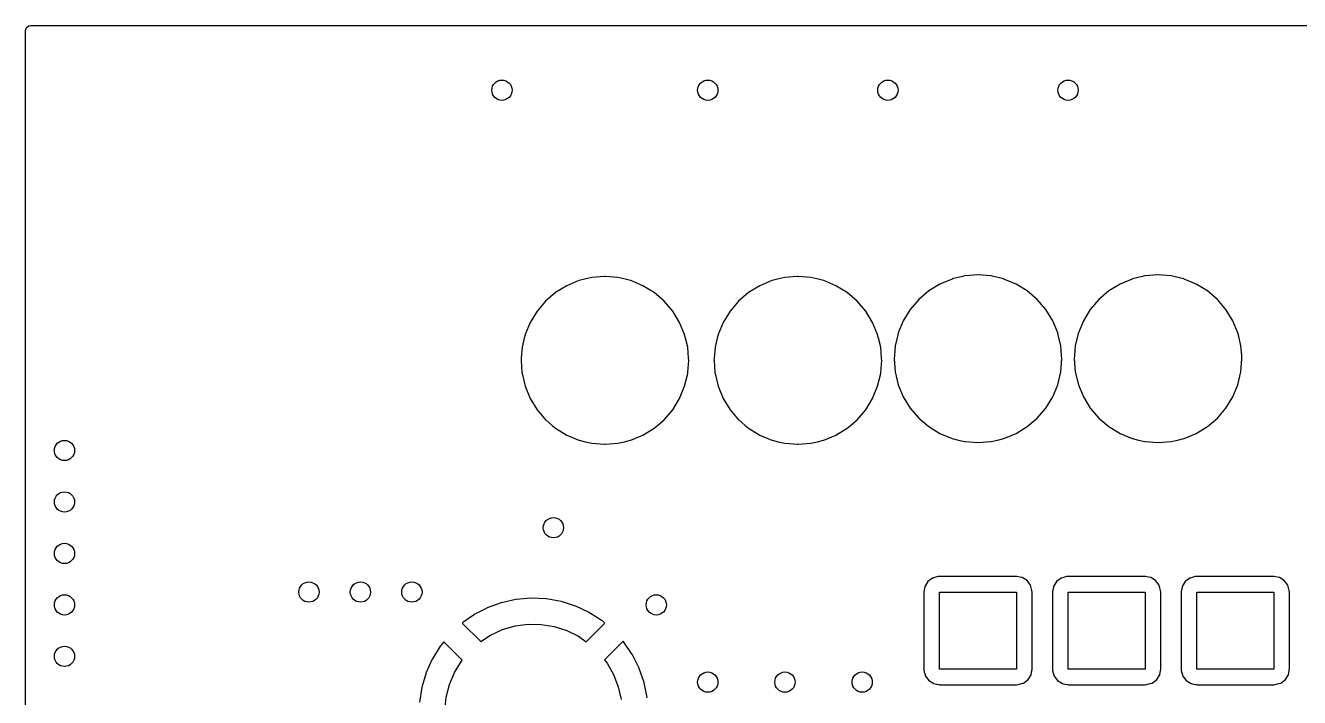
# Model space of a CAD drawing. Extents: x 0.03 to 2.37, y 0.03 to 1.57.
# Drawn here: x 0.03 to 1.02, y 1.048 to 1.57 of the extents above; entities that cross this region are included whole.
import ezdxf

# ---------------------------------------------------------------- set-up
doc = ezdxf.new("R2010")
doc.units = 0
doc.header["$MEASUREMENT"] = 0
doc.layers.add('BLACK', color=7, linetype='CONTINUOUS')

msp = doc.modelspace()

# ---------------------------------------------------------------- linework, layer by layer
at = {"layer": 'BLACK', "linetype": 'CONTINUOUS'}
for p, q in [((0.029685, 1.56642), (0.030429, 1.56871)), ((0.029685, 0.033583), (0.029685, 1.56642)), ((0.030429, 1.56871), (0.032378, 1.57012)), ((0.032378, 1.57012), (0.033583, 1.57031)), ((0.033583, 1.57031), (2.36642, 1.57031)), ((0.769847, 1.37643), (0.759956, 1.37565)), ((0.77, 1.37644), (0.769847, 1.37643)), ((0.770153, 1.37643), (0.77, 1.37644)), ((0.780044, 1.37565), (0.770153, 1.37643)), ((0.909847, 1.37643), (0.899956, 1.37565)), ((0.91, 1.37644), (0.909847, 1.37643)), ((0.910153, 1.37643), (0.91, 1.37644)), ((0.920044, 1.37565), (0.910153, 1.37643)), ((0.45041, 1.36807), (0.44169, 1.36273)), ((0.459859, 1.37199), (0.45041, 1.36807)), ((0.460008, 1.37202), (0.459859, 1.37199)), ((0.465299, 1.37329), (0.460008, 1.37202)), ((0.460008, 1.37202), (0.460008, 1.37202)), ((0.469804, 1.37437), (0.465299, 1.37329)), ((0.469956, 1.37439), (0.469804, 1.37437)), ((0.479847, 1.37517), (0.469956, 1.37439)), ((0.469956, 1.37439), (0.469956, 1.37439)), ((0.48, 1.37518), (0.479847, 1.37517)), ((0.480153, 1.37517), (0.48, 1.37518)), ((0.490044, 1.37439), (0.480153, 1.37517)), ((0.490196, 1.37437), (0.490044, 1.37439)), ((0.490044, 1.37439), (0.490044, 1.37439)), ((0.494701, 1.37329), (0.490196, 1.37437)), ((0.499992, 1.37202), (0.494701, 1.37329)), ((0.500141, 1.37199), (0.499992, 1.37202)), ((0.499992, 1.37202), (0.499992, 1.37202)), ((0.50959, 1.36807), (0.500141, 1.37199)), ((0.51831, 1.36273), (0.50959, 1.36807)), ((0.60041, 1.36807), (0.59169, 1.36273)), ((0.609859, 1.37199), (0.60041, 1.36807)), ((0.610008, 1.37202), (0.609859, 1.37199)), ((0.615299, 1.37329), (0.610008, 1.37202)), ((0.610008, 1.37202), (0.610008, 1.37202)), ((0.619804, 1.37437), (0.615299, 1.37329)), ((0.619956, 1.37439), (0.619804, 1.37437)), ((0.629847, 1.37517), (0.619956, 1.37439)), ((0.619956, 1.37439), (0.619956, 1.37439)), ((0.63, 1.37518), (0.629847, 1.37517)), ((0.630153, 1.37517), (0.63, 1.37518)), ((0.640044, 1.37439), (0.630153, 1.37517)), ((0.640196, 1.37437), (0.640044, 1.37439)), ((0.640044, 1.37439), (0.640044, 1.37439)), ((0.644701, 1.37329), (0.640196, 1.37437)), ((0.649992, 1.37202), (0.644701, 1.37329)), ((0.650141, 1.37199), (0.649992, 1.37202)), ((0.649992, 1.37202), (0.649992, 1.37202)), ((0.65959, 1.36807), (0.650141, 1.37199)), ((0.66831, 1.36273), (0.65959, 1.36807)), ((0.74041, 1.36933), (0.73169, 1.36399)), ((0.749859, 1.37325), (0.74041, 1.36933)), ((0.750008, 1.37328), (0.749859, 1.37325)), ((0.757849, 1.37517), (0.750008, 1.37328)), ((0.750008, 1.37328), (0.750008, 1.37328)), ((0.759804, 1.37563), (0.757849, 1.37517)), ((0.759956, 1.37565), (0.759804, 1.37563)), ((0.759956, 1.37565), (0.759956, 1.37565)), ((0.780196, 1.37563), (0.780044, 1.37565)), ((0.780044, 1.37565), (0.780044, 1.37565)), ((0.782151, 1.37517), (0.780196, 1.37563)), ((0.789992, 1.37328), (0.782151, 1.37517)), ((0.790141, 1.37325), (0.789992, 1.37328)), ((0.789992, 1.37328), (0.789992, 1.37328)), ((0.79959, 1.36933), (0.790141, 1.37325)), ((0.80831, 1.36399), (0.79959, 1.36933)), ((0.88041, 1.36933), (0.87169, 1.36399)), ((0.889859, 1.37325), (0.88041, 1.36933)), ((0.890008, 1.37328), (0.889859, 1.37325)), ((0.897849, 1.37517), (0.890008, 1.37328)), ((0.890008, 1.37328), (0.890008, 1.37328)), ((0.899804, 1.37563), (0.897849, 1.37517)), ((0.899956, 1.37565), (0.899804, 1.37563)), ((0.899956, 1.37565), (0.899956, 1.37565)), ((0.920196, 1.37563), (0.920044, 1.37565)), ((0.920044, 1.37565), (0.920044, 1.37565)), ((0.922151, 1.37517), (0.920196, 1.37563)), ((0.929992, 1.37328), (0.922151, 1.37517)), ((0.930141, 1.37325), (0.929992, 1.37328)), ((0.929992, 1.37328), (0.929992, 1.37328)), ((0.93959, 1.36933), (0.930141, 1.37325)), ((0.94831, 1.36399), (0.93959, 1.36933)), ((0.44169, 1.36273), (0.433913, 1.35609)), ((0.526087, 1.35609), (0.51831, 1.36273)), ((0.59169, 1.36273), (0.583913, 1.35609)), ((0.676087, 1.35609), (0.66831, 1.36273)), ((0.723913, 1.35735), (0.717271, 1.34957)), ((0.73169, 1.36399), (0.723913, 1.35735)), ((0.816087, 1.35735), (0.80831, 1.36399)), ((0.822729, 1.34957), (0.816087, 1.35735)), ((0.863913, 1.35735), (0.857271, 1.34957)), ((0.87169, 1.36399), (0.863913, 1.35735)), ((0.956087, 1.35735), (0.94831, 1.36399)), ((0.962729, 1.34957), (0.956087, 1.35735)), ((0.427271, 1.34831), (0.421927, 1.33959)), ((0.433913, 1.35609), (0.427271, 1.34831)), ((0.532729, 1.34831), (0.526087, 1.35609)), ((0.538073, 1.33959), (0.532729, 1.34831)), ((0.577271, 1.34831), (0.571927, 1.33959)), ((0.583913, 1.35609), (0.577271, 1.34831)), ((0.682729, 1.34831), (0.676087, 1.35609)), ((0.688073, 1.33959), (0.682729, 1.34831)), ((0.717271, 1.34957), (0.711927, 1.34085)), ((0.828073, 1.34085), (0.822729, 1.34957)), ((0.857271, 1.34957), (0.851927, 1.34085)), ((0.968073, 1.34085), (0.962729, 1.34957)), ((0.421927, 1.33959), (0.418013, 1.33014)), ((0.541987, 1.33014), (0.538073, 1.33959)), ((0.571927, 1.33959), (0.568013, 1.33014)), ((0.691987, 1.33014), (0.688073, 1.33959)), ((0.711927, 1.34085), (0.708013, 1.3314)), ((0.831987, 1.3314), (0.828073, 1.34085)), ((0.851927, 1.34085), (0.848013, 1.3314)), ((0.971987, 1.3314), (0.968073, 1.34085)), ((0.417339, 1.32733), (0.415625, 1.3202)), ((0.417977, 1.32999), (0.417339, 1.32733)), ((0.418013, 1.33014), (0.417977, 1.32999)), ((0.417977, 1.32999), (0.417977, 1.32999)), ((0.542023, 1.32999), (0.541987, 1.33014)), ((0.542661, 1.32733), (0.542023, 1.32999)), ((0.542023, 1.32999), (0.542023, 1.32999)), ((0.544375, 1.3202), (0.542661, 1.32733)), ((0.567339, 1.32733), (0.565625, 1.3202)), ((0.567977, 1.32999), (0.567339, 1.32733)), ((0.568013, 1.33014), (0.567977, 1.32999)), ((0.567977, 1.32999), (0.567977, 1.32999)), ((0.692023, 1.32999), (0.691987, 1.33014)), ((0.692661, 1.32733), (0.692023, 1.32999)), ((0.692023, 1.32999), (0.692023, 1.32999)), ((0.694375, 1.3202), (0.692661, 1.32733)), ((0.707643, 1.32986), (0.705625, 1.32146)), ((0.707977, 1.33125), (0.707643, 1.32986)), ((0.708013, 1.3314), (0.707977, 1.33125)), ((0.707977, 1.33125), (0.707977, 1.33125)), ((0.832023, 1.33125), (0.831987, 1.3314)), ((0.832357, 1.32986), (0.832023, 1.33125)), ((0.832023, 1.33125), (0.832023, 1.33125)), ((0.834375, 1.32146), (0.832357, 1.32986)), ((0.847643, 1.32986), (0.845625, 1.32146)), ((0.847977, 1.33125), (0.847643, 1.32986)), ((0.848013, 1.3314), (0.847977, 1.33125)), ((0.847977, 1.33125), (0.847977, 1.33125)), ((0.972023, 1.33125), (0.971987, 1.3314)), ((0.972357, 1.32986), (0.972023, 1.33125)), ((0.972023, 1.33125), (0.972023, 1.33125)), ((0.974375, 1.32146), (0.972357, 1.32986)), ((0.415613, 1.32004), (0.414963, 1.31178)), ((0.415625, 1.3202), (0.415613, 1.32004)), ((0.415613, 1.32004), (0.415613, 1.32004)), ((0.544387, 1.32004), (0.544375, 1.3202)), ((0.545037, 1.31178), (0.544387, 1.32004)), ((0.544387, 1.32004), (0.544387, 1.32004)), ((0.565613, 1.32004), (0.564963, 1.31178)), ((0.565625, 1.3202), (0.565613, 1.32004)), ((0.565613, 1.32004), (0.565613, 1.32004)), ((0.694387, 1.32004), (0.694375, 1.3202)), ((0.695037, 1.31178), (0.694387, 1.32004)), ((0.694387, 1.32004), (0.694387, 1.32004)), ((0.705613, 1.3213), (0.705018, 1.31373)), ((0.705625, 1.32146), (0.705613, 1.3213)), ((0.705613, 1.3213), (0.705613, 1.3213)), ((0.834387, 1.3213), (0.834375, 1.32146)), ((0.834387, 1.3213), (0.834387, 1.3213)), ((0.834982, 1.31373), (0.834387, 1.3213)), ((0.845613, 1.3213), (0.845018, 1.31373)), ((0.845625, 1.32146), (0.845613, 1.3213)), ((0.845613, 1.3213), (0.845613, 1.3213)), ((0.974387, 1.3213), (0.974375, 1.32146)), ((0.974982, 1.31373), (0.974387, 1.3213)), ((0.974387, 1.3213), (0.974387, 1.3213)), ((0.414963, 1.31178), (0.414823, 1.31)), ((0.414823, 1.31), (0.414835, 1.30985)), ((0.414835, 1.30985), (0.41557, 1.30051)), ((0.54443, 1.30051), (0.545165, 1.30985)), ((0.545177, 1.31), (0.545037, 1.31178)), ((0.545165, 1.30985), (0.545177, 1.31)), ((0.564963, 1.31178), (0.564823, 1.31)), ((0.564823, 1.31), (0.564835, 1.30985)), ((0.564835, 1.30985), (0.56557, 1.30051)), ((0.69443, 1.30051), (0.695165, 1.30985)), ((0.695078, 1.31126), (0.695037, 1.31178)), ((0.695177, 1.31), (0.695078, 1.31126)), ((0.695165, 1.30985), (0.695177, 1.31)), ((0.705018, 1.31373), (0.704823, 1.31126)), ((0.704823, 1.31126), (0.704835, 1.31111)), ((0.704835, 1.31111), (0.705611, 1.30124)), ((0.834389, 1.30124), (0.835165, 1.31111)), ((0.835177, 1.31126), (0.834982, 1.31373)), ((0.835165, 1.31111), (0.835177, 1.31126)), ((0.845018, 1.31373), (0.844823, 1.31126)), ((0.844823, 1.31126), (0.844835, 1.31111)), ((0.844835, 1.31111), (0.845611, 1.30124)), ((0.974389, 1.30124), (0.975165, 1.31111)), ((0.975177, 1.31126), (0.974982, 1.31373)), ((0.975165, 1.31111), (0.975177, 1.31126)), ((0.41557, 1.30051), (0.415625, 1.2998)), ((0.415625, 1.2998), (0.418013, 1.28986)), ((0.541987, 1.28986), (0.544375, 1.2998)), ((0.544375, 1.2998), (0.54443, 1.30051)), ((0.56557, 1.30051), (0.565625, 1.2998)), ((0.565625, 1.2998), (0.568013, 1.28986)), ((0.691987, 1.28986), (0.694375, 1.2998)), ((0.694375, 1.2998), (0.69443, 1.30051)), ((0.705611, 1.30124), (0.705625, 1.30106)), ((0.705625, 1.30106), (0.708013, 1.29112)), ((0.831987, 1.29112), (0.834375, 1.30106)), ((0.834375, 1.30106), (0.834389, 1.30124)), ((0.845611, 1.30124), (0.845625, 1.30106)), ((0.845625, 1.30106), (0.848013, 1.29112)), ((0.971987, 1.29112), (0.974375, 1.30106)), ((0.974375, 1.30106), (0.974389, 1.30124)), ((0.418013, 1.28986), (0.421927, 1.28041)), ((0.538073, 1.28041), (0.541987, 1.28986)), ((0.568013, 1.28986), (0.571927, 1.28041)), ((0.688073, 1.28041), (0.691987, 1.28986)), ((0.708013, 1.29112), (0.711927, 1.28167)), ((0.828073, 1.28167), (0.831987, 1.29112)), ((0.848013, 1.29112), (0.851927, 1.28167)), ((0.968073, 1.28167), (0.971987, 1.29112)), ((0.421927, 1.28041), (0.427271, 1.27169)), ((0.532729, 1.27169), (0.538073, 1.28041)), ((0.571927, 1.28041), (0.577271, 1.27169)), ((0.682729, 1.27169), (0.688073, 1.28041)), ((0.711927, 1.28167), (0.717271, 1.27295)), ((0.822729, 1.27295), (0.828073, 1.28167)), ((0.851927, 1.28167), (0.857271, 1.27295)), ((0.962729, 1.27295), (0.968073, 1.28167)), ((0.427271, 1.27169), (0.433913, 1.26391)), ((0.526087, 1.26391), (0.532729, 1.27169)), ((0.577271, 1.27169), (0.583913, 1.26391)), ((0.676087, 1.26391), (0.682729, 1.27169)), ((0.717271, 1.27295), (0.723913, 1.26517)), ((0.816087, 1.26517), (0.822729, 1.27295)), ((0.857271, 1.27295), (0.863913, 1.26517)), ((0.956087, 1.26517), (0.962729, 1.27295)), ((0.433913, 1.26391), (0.43403, 1.26381)), ((0.43403, 1.26381), (0.439152, 1.25944)), ((0.439152, 1.25944), (0.44169, 1.25727)), ((0.51831, 1.25727), (0.520848, 1.25944)), ((0.520848, 1.25944), (0.52597, 1.26381)), ((0.52597, 1.26381), (0.526087, 1.26391)), ((0.583913, 1.26391), (0.58403, 1.26381)), ((0.58403, 1.26381), (0.589152, 1.25944)), ((0.589152, 1.25944), (0.59169, 1.25727)), ((0.66831, 1.25727), (0.670848, 1.25944)), ((0.670848, 1.25944), (0.67597, 1.26381)), ((0.67597, 1.26381), (0.676087, 1.26391)), ((0.723913, 1.26517), (0.73169, 1.25853)), ((0.73169, 1.25853), (0.74041, 1.25319)), ((0.79959, 1.25319), (0.80831, 1.25853)), ((0.80831, 1.25853), (0.816087, 1.26517)), ((0.863913, 1.26517), (0.87169, 1.25853)), ((0.87169, 1.25853), (0.88041, 1.25319)), ((0.93959, 1.25319), (0.94831, 1.25853)), ((0.94831, 1.25853), (0.956087, 1.26517)), ((0.44169, 1.25727), (0.45041, 1.25193)), ((0.45041, 1.25193), (0.459859, 1.24801)), ((0.459859, 1.24801), (0.460008, 1.24798)), ((0.460008, 1.24798), (0.460008, 1.24798)), ((0.460008, 1.24798), (0.464723, 1.24685)), ((0.495277, 1.24685), (0.499992, 1.24798)), ((0.499992, 1.24798), (0.500141, 1.24801)), ((0.499992, 1.24798), (0.499992, 1.24798)), ((0.500141, 1.24801), (0.50959, 1.25193)), ((0.50959, 1.25193), (0.51831, 1.25727)), ((0.59169, 1.25727), (0.60041, 1.25193)), ((0.60041, 1.25193), (0.609859, 1.24801)), ((0.609859, 1.24801), (0.610008, 1.24798)), ((0.610008, 1.24798), (0.610008, 1.24798)), ((0.610008, 1.24798), (0.614723, 1.24685)), ((0.645277, 1.24685), (0.649992, 1.24798)), ((0.649992, 1.24798), (0.650141, 1.24801)), ((0.649992, 1.24798), (0.649992, 1.24798)), ((0.650141, 1.24801), (0.65959, 1.25193)), ((0.65959, 1.25193), (0.66831, 1.25727)), ((0.74041, 1.25319), (0.749859, 1.24927)), ((0.749859, 1.24927), (0.750008, 1.24924)), ((0.750008, 1.24924), (0.750008, 1.24924)), ((0.750008, 1.24924), (0.754863, 1.24807)), ((0.754863, 1.24807), (0.759804, 1.24689)), ((0.780196, 1.24689), (0.785137, 1.24807)), ((0.785137, 1.24807), (0.789992, 1.24924)), ((0.789992, 1.24924), (0.790141, 1.24927)), ((0.789992, 1.24924), (0.789992, 1.24924)), ((0.790141, 1.24927), (0.79959, 1.25319)), ((0.88041, 1.25319), (0.889859, 1.24927)), ((0.889859, 1.24927), (0.890008, 1.24924)), ((0.890008, 1.24924), (0.890008, 1.24924)), ((0.890008, 1.24924), (0.894863, 1.24807)), ((0.894863, 1.24807), (0.899804, 1.24689)), ((0.920196, 1.24689), (0.925137, 1.24807)), ((0.925137, 1.24807), (0.929992, 1.24924)), ((0.929992, 1.24924), (0.930141, 1.24927)), ((0.929992, 1.24924), (0.929992, 1.24924)), ((0.930141, 1.24927), (0.93959, 1.25319)), ((0.464723, 1.24685), (0.469804, 1.24563)), ((0.469804, 1.24563), (0.469956, 1.24561)), ((0.469956, 1.24561), (0.469956, 1.24561)), ((0.469956, 1.24561), (0.479847, 1.24483)), ((0.479847, 1.24483), (0.48, 1.24482)), ((0.48, 1.24482), (0.480153, 1.24483)), ((0.480153, 1.24483), (0.490044, 1.24561)), ((0.490044, 1.24561), (0.490196, 1.24563)), ((0.490044, 1.24561), (0.490044, 1.24561)), ((0.490196, 1.24563), (0.495277, 1.24685)), ((0.614723, 1.24685), (0.619804, 1.24563)), ((0.619804, 1.24563), (0.619956, 1.24561)), ((0.619956, 1.24561), (0.619956, 1.24561)), ((0.619956, 1.24561), (0.629847, 1.24483)), ((0.629847, 1.24483), (0.63, 1.24482)), ((0.63, 1.24482), (0.630153, 1.24483)), ((0.630153, 1.24483), (0.640044, 1.24561)), ((0.640044, 1.24561), (0.640196, 1.24563)), ((0.640044, 1.24561), (0.640044, 1.24561)), ((0.640196, 1.24563), (0.645277, 1.24685)), ((0.759804, 1.24689), (0.759956, 1.24687)), ((0.759956, 1.24687), (0.759956, 1.24687)), ((0.759956, 1.24687), (0.769847, 1.24609)), ((0.769847, 1.24609), (0.77, 1.24608)), ((0.77, 1.24608), (0.770153, 1.24609)), ((0.770153, 1.24609), (0.780044, 1.24687)), ((0.780044, 1.24687), (0.780196, 1.24689)), ((0.780044, 1.24687), (0.780044, 1.24687)), ((0.899804, 1.24689), (0.899956, 1.24687)), ((0.899956, 1.24687), (0.899956, 1.24687)), ((0.899956, 1.24687), (0.909847, 1.24609)), ((0.909847, 1.24609), (0.91, 1.24608)), ((0.91, 1.24608), (0.910153, 1.24609)), ((0.910153, 1.24609), (0.920044, 1.24687)), ((0.920044, 1.24687), (0.920196, 1.24689)), ((0.920044, 1.24687), (0.920044, 1.24687)), ((0.734639, 1.14077), (0.731112, 1.1381)), ((0.734986, 1.14087), (0.734639, 1.14077)), ((0.736491, 1.14129), (0.734986, 1.14087)), ((0.734986, 1.14087), (0.734986, 1.14087)), ((0.73889, 1.14198), (0.736491, 1.14129)), ((0.74, 1.14203), (0.73889, 1.14198)), ((0.8, 1.14203), (0.74, 1.14203)), ((0.800177, 1.14199), (0.8, 1.14203)), ((0.802468, 1.14157), (0.800177, 1.14199)), ((0.800177, 1.14199), (0.800177, 1.14199)), ((0.804345, 1.14122), (0.802468, 1.14157)), ((0.808103, 1.13889), (0.804345, 1.14122)), ((0.810767, 1.13536), (0.808103, 1.13889)), ((0.834639, 1.14077), (0.831112, 1.1381)), ((0.834986, 1.14087), (0.834639, 1.14077)), ((0.836491, 1.14129), (0.834986, 1.14087)), ((0.834986, 1.14087), (0.834986, 1.14087)), ((0.83889, 1.14198), (0.836491, 1.14129)), ((0.84, 1.14203), (0.83889, 1.14198)), ((0.9, 1.14203), (0.84, 1.14203)), ((0.900177, 1.14199), (0.9, 1.14203)), ((0.902468, 1.14157), (0.900177, 1.14199)), ((0.900177, 1.14199), (0.900177, 1.14199)), ((0.904345, 1.14122), (0.902468, 1.14157)), ((0.908103, 1.13889), (0.904345, 1.14122)), ((0.910767, 1.13536), (0.908103, 1.13889)), ((0.934639, 1.14077), (0.931112, 1.1381)), ((0.934986, 1.14087), (0.934639, 1.14077)), ((0.936491, 1.14129), (0.934986, 1.14087)), ((0.934986, 1.14087), (0.934986, 1.14087)), ((0.93889, 1.14198), (0.936491, 1.14129)), ((0.94, 1.14203), (0.93889, 1.14198)), ((1, 1.14203), (0.94, 1.14203)), ((1.00018, 1.14199), (1, 1.14203)), ((1.00247, 1.14157), (1.00018, 1.14199)), ((1.00018, 1.14199), (1.00018, 1.14199)), ((1.00434, 1.14122), (1.00247, 1.14157)), ((1.0081, 1.13889), (1.00434, 1.14122)), ((1.01077, 1.13536), (1.0081, 1.13889)), ((0.728006, 1.13018), (0.727972, 1.13)), ((0.727972, 1.13), (0.727972, 1.07)), ((0.728718, 1.13399), (0.728006, 1.13018)), ((0.728006, 1.13018), (0.728006, 1.13018)), ((0.728785, 1.13434), (0.728718, 1.13399)), ((0.731112, 1.1381), (0.728785, 1.13434)), ((0.74, 1.07), (0.74, 1.13)), ((0.74, 1.13), (0.8, 1.13)), ((0.8, 1.13), (0.8, 1.07)), ((0.811976, 1.13111), (0.810767, 1.13536)), ((0.812028, 1.13), (0.811976, 1.13111)), ((0.812028, 1.07), (0.812028, 1.13)), ((0.828006, 1.13018), (0.827972, 1.13)), ((0.827972, 1.13), (0.827972, 1.07)), ((0.828718, 1.13399), (0.828006, 1.13018)), ((0.828006, 1.13018), (0.828006, 1.13018)), ((0.828785, 1.13434), (0.828718, 1.13399)), ((0.831112, 1.1381), (0.828785, 1.13434)), ((0.84, 1.07), (0.84, 1.13)), ((0.84, 1.13), (0.9, 1.13)), ((0.9, 1.13), (0.9, 1.07)), ((0.911976, 1.13111), (0.910767, 1.13536)), ((0.912028, 1.13), (0.911976, 1.13111)), ((0.912028, 1.07), (0.912028, 1.13)), ((0.928006, 1.13018), (0.927972, 1.13)), ((0.927972, 1.13), (0.927972, 1.07)), ((0.928718, 1.13399), (0.928006, 1.13018)), ((0.928006, 1.13018), (0.928006, 1.13018)), ((0.928785, 1.13434), (0.928718, 1.13399)), ((0.931112, 1.1381), (0.928785, 1.13434)), ((0.94, 1.07), (0.94, 1.13)), ((0.94, 1.13), (1, 1.13)), ((1, 1.13), (1, 1.07)), ((1.01198, 1.13111), (1.01077, 1.13536)), ((1.01203, 1.13), (1.01198, 1.13111)), ((1.01203, 1.07), (1.01203, 1.13)), ((0.399291, 1.12165), (0.38845, 1.11766)), ((0.399538, 1.12172), (0.399291, 1.12165)), ((0.410811, 1.12424), (0.399538, 1.12172)), ((0.411066, 1.12428), (0.410811, 1.12424)), ((0.422572, 1.12528), (0.411066, 1.12428)), ((0.42283, 1.12529), (0.422572, 1.12528)), ((0.434369, 1.12477), (0.42283, 1.12529)), ((0.434626, 1.12474), (0.434369, 1.12477)), ((0.445994, 1.12269), (0.434626, 1.12474)), ((0.446244, 1.12263), (0.445994, 1.12269)), ((0.457242, 1.1191), (0.446244, 1.12263)), ((0.457481, 1.119), (0.457242, 1.1191)), ((0.467916, 1.11405), (0.457481, 1.119)), ((0.377778, 1.11203), (0.369584, 1.10621)), ((0.377997, 1.11216), (0.377778, 1.11203)), ((0.388215, 1.11755), (0.377997, 1.11216)), ((0.38845, 1.11766), (0.388215, 1.11755)), ((0.468141, 1.11392), (0.467916, 1.11405)), ((0.477828, 1.10763), (0.468141, 1.11392)), ((0.369271, 1.10579), (0.36927, 1.10575)), ((0.36927, 1.10575), (0.369414, 1.10552)), ((0.369584, 1.10621), (0.369271, 1.10579)), ((0.369414, 1.10552), (0.383485, 1.09144)), ((0.391165, 1.09648), (0.400438, 1.10075)), ((0.400438, 1.10075), (0.410242, 1.10361)), ((0.410242, 1.10361), (0.420361, 1.10499)), ((0.420361, 1.10499), (0.430572, 1.10486)), ((0.430572, 1.10486), (0.440651, 1.10321)), ((0.440651, 1.10321), (0.450376, 1.1001)), ((0.450376, 1.1001), (0.459535, 1.09558)), ((0.465589, 1.09138), (0.479562, 1.10536)), ((0.478035, 1.10748), (0.477828, 1.10763)), ((0.479708, 1.10604), (0.478035, 1.10748)), ((0.479562, 1.10536), (0.4798, 1.10583)), ((0.47978, 1.10595), (0.479708, 1.10604)), ((0.4798, 1.10583), (0.47978, 1.10595)), ((0.354771, 1.09131), (0.352206, 1.08818)), ((0.354772, 1.09131), (0.354771, 1.09131)), ((0.369101, 1.07698), (0.354772, 1.09131)), ((0.383485, 1.09144), (0.391165, 1.09648)), ((0.459535, 1.09558), (0.465589, 1.09138)), ((0.493946, 1.09146), (0.479724, 1.07724)), ((0.494011, 1.0915), (0.493946, 1.09146)), ((0.494159, 1.09152), (0.494011, 1.0915)), ((0.494613, 1.09125), (0.494159, 1.09152)), ((0.494688, 1.09117), (0.494613, 1.09125)), ((0.494847, 1.09097), (0.494688, 1.09117)), ((0.501339, 1.08141), (0.494847, 1.09097)), ((0.352056, 1.08797), (0.345969, 1.07816)), ((0.352206, 1.08818), (0.352056, 1.08797)), ((0.50147, 1.08119), (0.501339, 1.08141)), ((0.506642, 1.07086), (0.50147, 1.08119)), ((0.345848, 1.07793), (0.341113, 1.06739)), ((0.345969, 1.07816), (0.345848, 1.07793)), ((0.363179, 1.0675), (0.368476, 1.07623)), ((0.368476, 1.07623), (0.369101, 1.07698)), ((0.479724, 1.07724), (0.481686, 1.07475)), ((0.481686, 1.07475), (0.486753, 1.06588)), ((0.506742, 1.07062), (0.506642, 1.07086)), ((0.510502, 1.0597), (0.506742, 1.07062)), ((0.727972, 1.07), (0.728024, 1.06889)), ((0.8, 1.07), (0.74, 1.07)), ((0.811862, 1.06912), (0.811994, 1.06982)), ((0.811994, 1.06982), (0.812028, 1.07)), ((0.811994, 1.06982), (0.811994, 1.06982)), ((0.827972, 1.07), (0.828024, 1.06889)), ((0.9, 1.07), (0.84, 1.07)), ((0.911862, 1.06912), (0.911994, 1.06982)), ((0.911994, 1.06982), (0.912028, 1.07)), ((0.911994, 1.06982), (0.911994, 1.06982)), ((0.927972, 1.07), (0.928024, 1.06889)), ((1, 1.07), (0.94, 1.07)), ((1.01186, 1.06912), (1.01199, 1.06982)), ((1.01199, 1.06982), (1.01203, 1.07)), ((1.01199, 1.06982), (1.01199, 1.06982)), ((0.341023, 1.06715), (0.337723, 1.05608)), ((0.341113, 1.06739), (0.341023, 1.06715)), ((0.35923, 1.05808), (0.363179, 1.0675)), ((0.486753, 1.06588), (0.490454, 1.05636)), ((0.51057, 1.05945), (0.510502, 1.0597)), ((0.728024, 1.06889), (0.729233, 1.06464)), ((0.729233, 1.06464), (0.731897, 1.06111)), ((0.731897, 1.06111), (0.735655, 1.05878)), ((0.805361, 1.05923), (0.808888, 1.0619)), ((0.808888, 1.0619), (0.811215, 1.06566)), ((0.811215, 1.06566), (0.811862, 1.06912)), ((0.828024, 1.06889), (0.829233, 1.06464)), ((0.829233, 1.06464), (0.831897, 1.06111)), ((0.831897, 1.06111), (0.835655, 1.05878)), ((0.905361, 1.05923), (0.908888, 1.0619)), ((0.908888, 1.0619), (0.911215, 1.06566)), ((0.911215, 1.06566), (0.911862, 1.06912)), ((0.928024, 1.06889), (0.929233, 1.06464)), ((0.929233, 1.06464), (0.931897, 1.06111)), ((0.931897, 1.06111), (0.935655, 1.05878)), ((1.00536, 1.05923), (1.00889, 1.0619)), ((1.00889, 1.0619), (1.01122, 1.06566)), ((1.01122, 1.06566), (1.01186, 1.06912)), ((0.337666, 1.05583), (0.335859, 1.04442)), ((0.337723, 1.05608), (0.337666, 1.05583)), ((0.356716, 1.04818), (0.35923, 1.05808)), ((0.490454, 1.05636), (0.492708, 1.0464)), ((0.512853, 1.04813), (0.51057, 1.05945)), ((0.735655, 1.05878), (0.737532, 1.05843)), ((0.737532, 1.05843), (0.739823, 1.05801)), ((0.739823, 1.05801), (0.739823, 1.05801)), ((0.739823, 1.05801), (0.74, 1.05797)), ((0.74, 1.05797), (0.8, 1.05797)), ((0.8, 1.05797), (0.80111, 1.05802)), ((0.80111, 1.05802), (0.803784, 1.05878)), ((0.803784, 1.05878), (0.805014, 1.05913)), ((0.805014, 1.05913), (0.805361, 1.05923)), ((0.805014, 1.05913), (0.805014, 1.05913)), ((0.835655, 1.05878), (0.837532, 1.05843)), ((0.837532, 1.05843), (0.839823, 1.05801)), ((0.839823, 1.05801), (0.839823, 1.05801)), ((0.839823, 1.05801), (0.84, 1.05797)), ((0.84, 1.05797), (0.9, 1.05797)), ((0.9, 1.05797), (0.90111, 1.05802)), ((0.90111, 1.05802), (0.903784, 1.05878)), ((0.903784, 1.05878), (0.905014, 1.05913)), ((0.905014, 1.05913), (0.905361, 1.05923)), ((0.905014, 1.05913), (0.905014, 1.05913)), ((0.935655, 1.05878), (0.937532, 1.05843)), ((0.937532, 1.05843), (0.939823, 1.05801)), ((0.939823, 1.05801), (0.939823, 1.05801)), ((0.939823, 1.05801), (0.94, 1.05797)), ((0.94, 1.05797), (1, 1.05797)), ((1, 1.05797), (1.00111, 1.05802)), ((1.00111, 1.05802), (1.00378, 1.05878)), ((1.00378, 1.05878), (1.00501, 1.05913)), ((1.00501, 1.05913), (1.00536, 1.05923)), ((1.00501, 1.05913), (1.00501, 1.05913)), ((0.355693, 1.03802), (0.356716, 1.04818)), ((0.512887, 1.04787), (0.512853, 1.04813))]:
    msp.add_line(p, q, dxfattribs=at)
at = {"layer": 'BLACK'}
for centre in [(0.4, 1.52), (0.56, 1.52), (0.7, 1.52), (0.84, 1.52), (0.06, 1.24), (0.06, 1.2), (0.44, 1.18), (0.06, 1.16), (0.25, 1.13), (0.29, 1.13), (0.33, 1.13), (0.06, 1.12), (0.52, 1.12), (0.06, 1.08), (0.56, 1.06), (0.62, 1.06), (0.68, 1.06)]:
    msp.add_circle(centre, 0.007874, dxfattribs=at)

doc.saveas('drawing.dxf')
